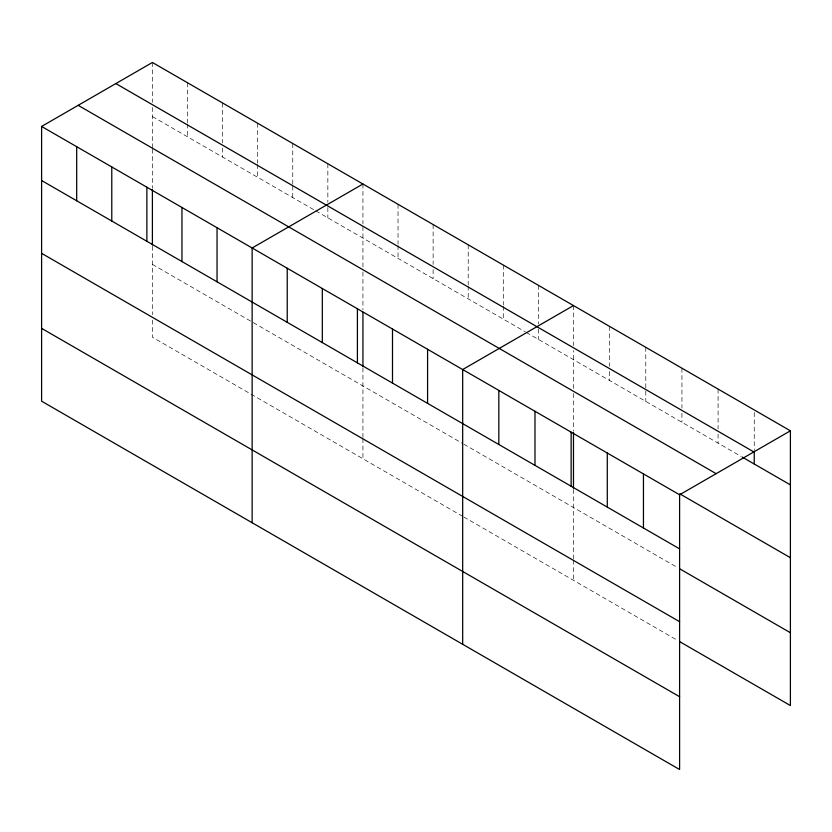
<?xml version="1.0" encoding="UTF-8"?>
<svg xmlns="http://www.w3.org/2000/svg" width="832" height="832" viewBox="0 0 832 832"><rect width="100%" height="100%" fill="white"/><g stroke="black" fill="none" stroke-linecap="round" stroke-linejoin="round"><path stroke-width="0.62" stroke-dasharray="4.16 3.12" d="M152.402 149.188L152.402 188.105M152.402 147.93L152.402 107.526M362.939 271.991L362.939 309.66M362.939 266.968L362.939 225.222M573.477 393.546L573.477 431.215M573.477 388.523L573.477 350.636M152.402 116.542L314.694 210.236M315.786 210.87L525.231 331.791M526.334 332.426L741.104 456.425M152.402 264.389L462.727 443.56M463.83 444.194L677.56 567.59M462.727 516.381L152.402 337.22L152.402 319.634M463.83 517.015L677.56 640.411M754.25 412.516L754.25 449.852M718.089 389.064L718.089 428.979M718.089 434.127L718.089 443.134M681.938 368.191L681.938 408.106M681.938 413.254L681.938 422.261M645.788 347.318L645.788 401.388M609.638 326.446L609.638 366.361M609.638 371.509L609.638 380.515M573.477 305.573L573.477 345.488M573.477 489.393L573.477 558.979M573.477 560.238L573.477 580.32M538.387 285.314L538.387 323.939M538.387 329.087L538.387 339.383M503.298 265.054L503.298 304.97M503.298 306.259L503.298 319.124M468.208 244.795L468.208 284.71M468.208 286L468.208 298.865M433.118 224.536L433.118 264.451M433.118 269.599L433.118 278.606M398.029 204.277L398.029 244.192M398.029 245.482L398.029 258.357M362.939 184.018L362.939 223.933M362.939 367.838L362.939 437.424M362.939 438.682L362.939 458.765M327.85 163.758L327.85 202.384M327.85 207.532L327.85 217.838M292.76 143.499L292.76 184.704M292.76 185.983L292.76 197.579M257.67 123.24L257.67 163.155M257.67 164.445L257.67 177.32M222.581 102.981L222.581 142.896M222.581 148.044L222.581 157.061M187.491 82.732L187.491 122.637M187.491 123.926L187.491 136.802M152.402 62.473L152.402 102.378M152.402 246.282L152.402 314.621"/><path stroke-width="1.25" d="M41.6 126.443L679.598 494.78L679.598 769.527L41.6 401.19L41.6 126.443L152.402 62.473L790.4 430.81L790.4 705.557L679.754 641.68M362.939 184.018L252.138 247.988L252.138 522.746M573.477 305.573L462.675 369.543L462.675 644.29M679.598 494.78L790.4 430.81M115.835 83.574L753.834 451.922M742.196 457.049L790.4 484.879M78.166 105.331L716.165 473.678M679.754 493.823L790.4 557.71M41.6 180.513L679.598 548.86M679.754 568.849L790.4 632.736M41.6 253.334L679.598 621.681M41.6 328.359L679.598 696.706M754.25 451.142L754.25 464.006M643.448 473.907L643.448 527.987M607.287 453.034L607.287 507.104M573.477 432.474L573.477 488.093M571.137 432.162L571.137 486.231M534.986 411.289L534.986 465.358M498.836 390.416L498.836 444.486M427.586 349.284L427.586 403.354M392.496 329.025L392.496 383.105M362.939 312.208L362.939 366.538M357.406 308.766L357.406 362.846M322.317 288.506L322.317 342.586M287.227 268.247L287.227 322.327M217.048 227.729L217.048 281.809M181.958 207.48L181.958 261.55M152.402 189.363L152.402 244.993M146.869 187.221L146.869 241.29M111.779 166.962L111.779 221.031M76.69 146.702L76.69 200.772"/></g></svg>
